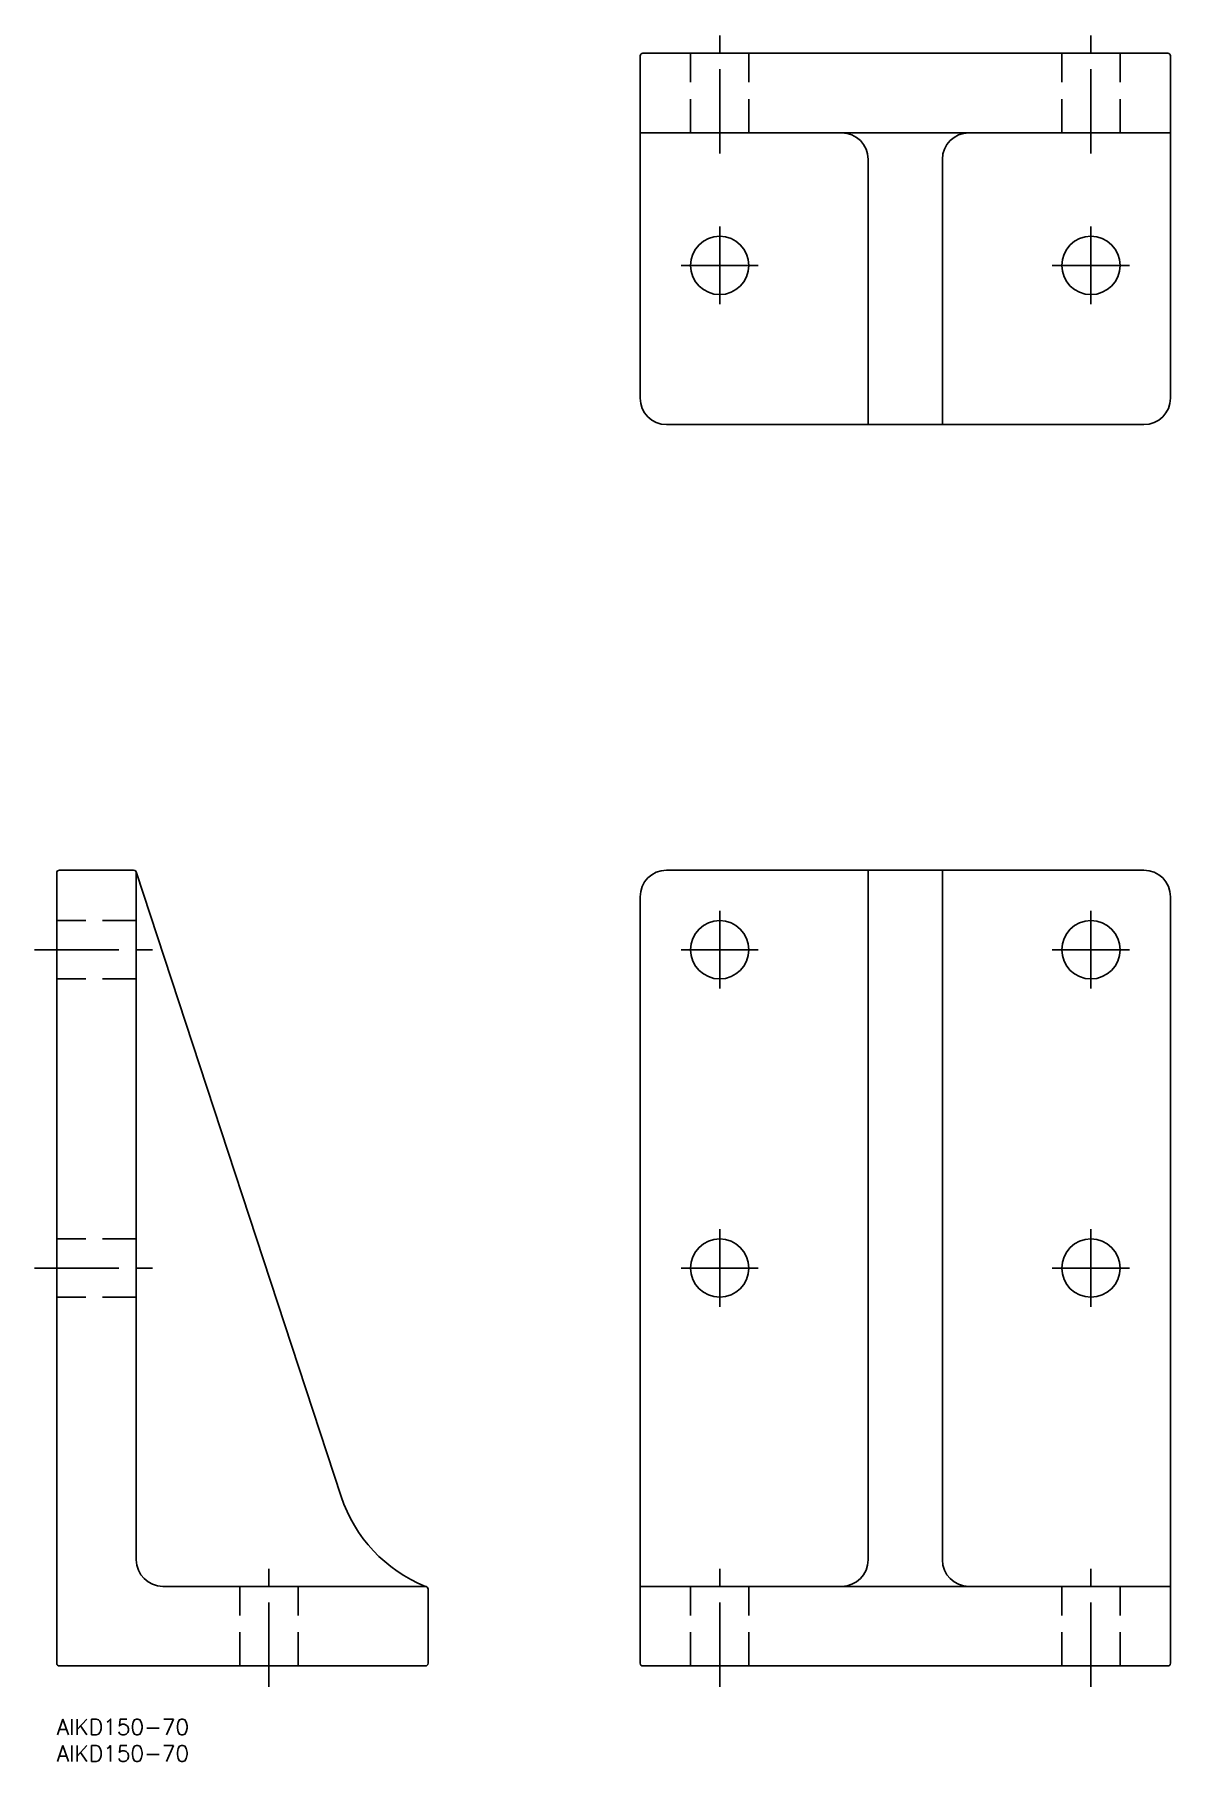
# Model space of a CAD drawing. Extents: x -4 to 210, y -8 to 318.
import ezdxf

# ---------------------------------------------------------------- set-up
doc = ezdxf.new("R2010")
doc.units = 0
doc.header["$LTSCALE"] = 0.5
doc.linetypes.add('CENTER', pattern=[50.8, 31.75, -6.35, 6.35, -6.35])
doc.linetypes.add('DASHED', pattern=[19.05, 12.7, -6.35])
for name, color, linetype in [('MSM_CENTER', 1, 'CENTER'), ('MSM_CONTINUOUS', 7, 'CONTINUOUS'), ('MSM_DASHED', 4, 'DASHED'), ('MSM_PART_NUMBER', 7, 'CONTINUOUS')]:
    doc.layers.add(name, color=color, linetype=linetype)
doc.styles.get("Standard").update_dxf_attribs({"font": 'txt.shx', "height": 3, "bigfont": 'bigfont.shx'})

# ---------------------------------------------------------------- blocks, each defined once
blk = doc.blocks.new('*U32')
at = {"layer": 'MSM_PART_NUMBER'}
blk.add_text('AIKD150-70', height=3, dxfattribs=at).set_placement((0, -3))
blk = doc.blocks.new('*U33')
at = {"layer": 'MSM_PART_NUMBER'}
blk.add_text('AIKD150-70', height=3, dxfattribs=at).set_placement((0, -8))

msp = doc.modelspace()

# ---------------------------------------------------------------- linework, layer by layer
at = {"layer": 'MSM_CENTER'}
for p, q in [((125, 295.09), (125, 317.51)), ((195, 295.09), (195, 317.51)), ((125, 266.68), (125, 281.31)), ((195, 266.68), (195, 281.31)), ((117.72, 273.99), (132.28, 273.99)), ((187.72, 273.99), (202.28, 273.99)), ((125, 137.68), (125, 152.32)), ((195, 137.68), (195, 152.32)), ((-4.19, 145), (19.3, 145)), ((117.72, 145), (132.28, 145)), ((187.72, 145), (202.28, 145)), ((125, 77.68), (125, 92.32)), ((195, 77.68), (195, 92.32)), ((-4.19, 85), (19.3, 85)), ((117.72, 85), (132.28, 85)), ((187.72, 85), (202.28, 85)), ((40, 6.09), (40, 28.52)), ((125, 6.09), (125, 28.52)), ((195, 6.09), (195, 28.52))]:
    msp.add_line(p, q, dxfattribs=at)
at = {"layer": 'MSM_CONTINUOUS'}
for p, q in [((110, 248.99), (110, 313.49)), ((110.5, 313.99), (209.5, 313.99)), ((210, 248.99), (210, 313.49)), ((110, 298.99), (210, 298.99)), ((153, 293.99), (153, 243.99)), ((167, 293.99), (167, 243.99)), ((115, 243.99), (205, 243.99)), ((0.5, 160), (14.5, 160)), ((53.62, 41.93), (14.98, 159.66)), ((115, 160), (205, 160)), ((153, 160), (153, 30)), ((167, 160), (167, 30)), ((0, 10.5), (0, 159.5)), ((15, 30), (15, 159.5)), ((110, 155), (110, 10.5)), ((210, 155), (210, 10.5)), ((20, 25), (69.5, 25)), ((70, 10.5), (70, 24.5)), ((110, 25), (210, 25)), ((0.5, 10), (69.5, 10)), ((110.5, 10), (209.5, 10))]:
    msp.add_line(p, q, dxfattribs=at)
for centre in [(125, 273.99), (195, 273.99), (125, 145), (195, 145), (125, 85), (195, 85)]:
    msp.add_circle(centre, 5.5, dxfattribs=at)
for centre, radius, start, end in [((110.5, 313.49), 0.5, 90, 180), ((209.5, 313.49), 0.5, 0, 90), ((148, 293.99), 5, 0, 90), ((172, 293.99), 5, 90, 180), ((115, 248.99), 5, 180, 270), ((205, 248.99), 5, 270, 0), ((0.5, 159.5), 0.5, 90, 180), ((14.5, 159.5), 0.5, 0, 90), ((115, 155), 5, 90, 180), ((205, 155), 5, 0, 90), ((79.85, 50.62), 27.63, 198.3329, 247.9969), ((20, 30), 5, 180, 270), ((148, 30), 5, 270, 0), ((172, 30), 5, 180, 270), ((69.5, 24.5), 0.5, 0, 90), ((0.5, 10.5), 0.5, 180, 270), ((69.5, 10.5), 0.5, 270, 0), ((110.5, 10.5), 0.5, 180, 270), ((209.5, 10.5), 0.5, 270, 0)]:
    msp.add_arc(centre, radius, start, end, dxfattribs=at)
at = {"layer": 'MSM_DASHED'}
for p, q in [((119.5, 298.99), (119.5, 313.99)), ((130.5, 298.99), (130.5, 313.99)), ((189.5, 298.99), (189.5, 313.99)), ((200.5, 298.99), (200.5, 313.99)), ((15, 150.5), (0, 150.5)), ((15, 139.5), (0, 139.5)), ((15, 90.5), (0, 90.5)), ((15, 79.5), (0, 79.5)), ((34.5, 10), (34.5, 25)), ((45.5, 10), (45.5, 25)), ((119.5, 10), (119.5, 25)), ((130.5, 10), (130.5, 25)), ((189.5, 10), (189.5, 25)), ((200.5, 10), (200.5, 25))]:
    msp.add_line(p, q, dxfattribs=at)

# ---------------------------------------------------------------- block references
at = {"layer": 'MSM_CONTINUOUS'}
for name in ['*U32', '*U33']:
    msp.add_blockref(name, (0, 0), dxfattribs=at)

doc.saveas('drawing.dxf')
